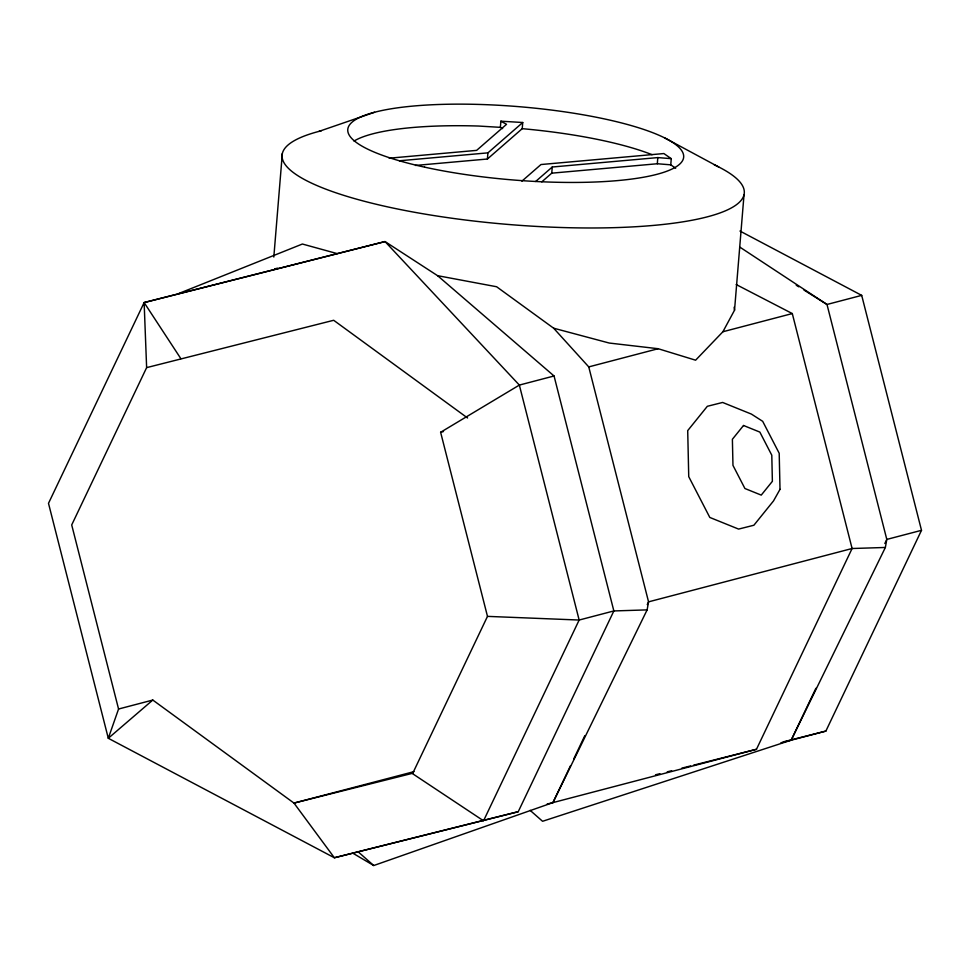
<?xml version="1.0" encoding="UTF-8"?>
<svg xmlns="http://www.w3.org/2000/svg" width="970" height="970" viewBox="0 0 970 970"><rect width="100%" height="100%" fill="white"/><g stroke="black" fill="none" stroke-linecap="round" stroke-linejoin="round"><path stroke-width="1.45" d="M273.819 257.05L282.331 153.527M415.463 165.446L487.401 159.019L487.91 152.86L522.733 122.511L500.872 121.189L500.374 127.349L502.63 128.598M487.401 159.019L522.224 128.671L522.733 122.511M541.781 181.863L551.748 173.169L552.257 167.01L657.805 157.589L671.264 158.668L670.755 164.827L675.678 168.234M551.748 173.169L657.308 163.748L657.805 157.589M437.579 275.674L554.052 375.984L613.852 610.942L518.235 811.708L334.371 857.759L108.3 738.279L48.5 503.333L144.13 302.567L385.029 241.566L437.579 275.674L496.604 286.744L553.64 328.2L609.233 343.041L658.157 348.715L695.611 360.197L722.893 331.752L734.532 310.206L744.026 194.679M352.874 853.212L373.729 865.531L552.936 802.614L647.123 609.887L648.554 601.849L588.754 366.902L553.64 328.2M530.129 810.338L542.569 821.287L791.18 740.183L885.367 547.468L886.798 539.417L826.998 304.471L740.086 247.277M554.052 375.984L519.35 385.078L440.622 432.28L487.486 616.374L412.565 773.672L483.533 820.802L579.151 620.036L519.35 385.078L385.029 241.566L144.13 302.567L146.628 367.63L71.707 524.94L118.558 709.021L108.3 738.279L152.799 700.049L293.983 803.087L334.371 857.759L518.235 811.708M547.104 804.057L552.936 802.614L570.493 765.742M573.755 758.904L584.813 735.684M647.257 604.577L648.554 601.849L852.096 548.511L885.367 547.468M552.936 802.614L756.479 749.276L852.096 548.511L792.296 313.565L736.181 284.537M780.935 742.777L791.18 740.183L815.891 688.288M884.846 543.515L886.798 539.417L921.5 530.323L861.699 295.377L739.964 231.042M791.18 740.183L825.87 731.089L921.5 530.323M521.884 181.172L540.981 164.536L663.88 153.551L671.264 158.668M535.646 181.487L552.257 167.01M722.893 331.752L792.296 313.565M178.819 293.473L302.385 244.028L337.051 253.57M318.96 131.386L374.553 112.253M146.628 367.63L333.68 320.282L467.564 417.985M588.754 366.902L658.157 348.715M861.699 295.377L826.998 304.471L803.936 290.03M440.622 432.28L443.484 431.541M118.558 709.021L152.799 700.049M413.947 771.647L293.983 803.087L413.002 773.187M274.607 268.908L277.517 268.169M783.275 741.88L825.87 731.089M655.502 774.8L659.891 773.696M667.214 771.841L671.604 770.738M681.849 768.143L690.628 765.924M693.55 765.184L756.479 749.276M389.176 158.195L476.634 150.374L506.534 124.318L500.872 121.189M399.482 160.765L487.91 152.86M647.123 609.887L613.852 610.942L579.151 620.036L487.486 616.374M500.374 127.349L478.513 126.039A168.513 36.763 4.7 0 0 354.026 141.05M657.308 163.748L670.755 164.827M665.153 138.152L718.794 167.022M796.249 285.228L798.807 286.829M357.906 851.587L373.729 865.531M144.13 302.567L180.856 358.657M734.144 307.211L734.532 310.206M714.235 164.803A231.866 50.585 4.7 0 1 656.726 225.113A231.866 50.585 4.7 0 1 356.233 199.068A231.866 50.585 4.7 0 1 321.397 130.768M522.224 128.671A168.513 36.763 4.7 0 1 652.082 154.691M780.013 489.341L773.514 500.92L753.884 525.243L738.594 529.087L709.81 517.446L688.736 476.658L687.706 430.619L707.336 406.297L722.626 402.453L751.41 414.093L762.687 421.32L779.201 453.269L780.013 489.341M743.517 425.49L732.386 439.277L732.968 465.382L744.924 488.516L761.244 495.112L772.375 481.326L771.793 455.209L759.849 432.087L743.517 425.49M424.642 167.155A168.513 36.763 4.7 0 0 683.486 158.243A168.513 36.763 4.7 0 0 438.998 104.481A168.513 36.763 4.7 0 0 424.642 167.155"/></g></svg>
